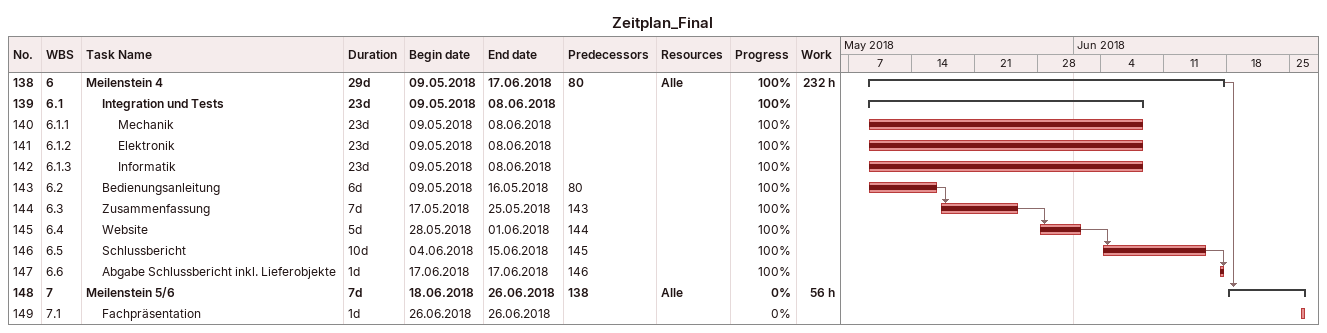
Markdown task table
Zeitplan_Final

| ID | WBS | Task | Duration | Start | Finish | Predecessors | Resources | % complete | Work (h) |
|---|---|---|---|---|---|---|---|---|---|
| 138 | 6 | **Meilenstein 4** | 29d | 2018-05-09 | 2018-06-17 | 80 | Alle | 100 | 232 |
| 139 | 6.1 | **Integration und Tests** | 23d | 2018-05-09 | 2018-06-08 |  |  | 100 |  |
| 140 | 6.1.1 | Mechanik | 23d | 2018-05-09 | 2018-06-08 |  |  | 100 |  |
| 141 | 6.1.2 | Elektronik | 23d | 2018-05-09 | 2018-06-08 |  |  | 100 |  |
| 142 | 6.1.3 | Informatik | 23d | 2018-05-09 | 2018-06-08 |  |  | 100 |  |
| 143 | 6.2 | Bedienungsanleitung | 6d | 2018-05-09 | 2018-05-16 | 80 |  | 100 |  |
| 144 | 6.3 | Zusammenfassung | 7d | 2018-05-17 | 2018-05-25 | 143 |  | 100 |  |
| 145 | 6.4 | Website | 5d | 2018-05-28 | 2018-06-01 | 144 |  | 100 |  |
| 146 | 6.5 | Schlussbericht | 10d | 2018-06-04 | 2018-06-15 | 145 |  | 100 |  |
| 147 | 6.6 | Abgabe Schlussbericht inkl. Lieferobjekte | 1d | 2018-06-17 | 2018-06-17 | 146 |  | 100 |  |
| 148 | 7 | **Meilenstein 5/6** | 7d | 2018-06-18 | 2018-06-26 | 138 | Alle | 0 | 56 |
| 149 | 7.1 | Fachpräsentation | 1d | 2018-06-26 | 2018-06-26 |  |  | 0 |  |
